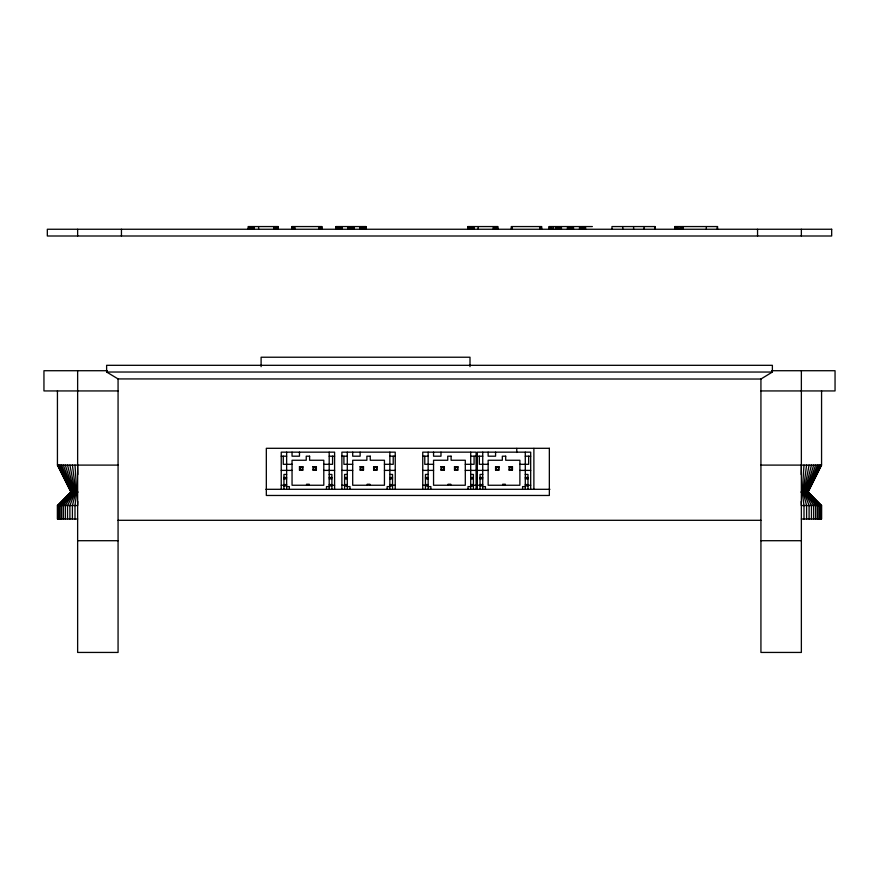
<?xml version="1.0" encoding="UTF-8"?>
<svg xmlns="http://www.w3.org/2000/svg" width="879" height="879" viewBox="0 0 879 879"><rect width="100%" height="100%" fill="white"/><g stroke="black" fill="none" stroke-linecap="round" stroke-linejoin="round"><path stroke-width="1.32" d="M801.208 474.539L801.362 465.101M77.77 501.491L77.638 505.535L57.432 505.535L57.432 519.017L77.638 519.017M803.999 465.101L802.23 492.064L803.999 505.535L803.999 519.017M806.592 465.101L803.098 492.064L806.592 505.535L806.592 519.017M809.098 465.101L803.922 492.064L809.098 505.535L809.098 519.017M811.46 465.101L804.714 492.064L811.46 505.535L811.46 519.017M813.668 465.101L805.439 492.064L813.668 505.535L813.668 519.017M815.657 465.101L806.098 492.064L815.657 505.535L815.657 519.017M817.393 465.101L806.68 492.064L817.393 505.535L817.393 519.017M818.865 465.101L807.164 492.064L818.865 505.535L818.865 519.017M820.03 465.101L807.559 492.064L820.03 505.535L820.03 519.017M820.887 465.101L807.834 492.064L820.887 505.535L820.887 519.017M821.404 465.101L808.01 492.064L821.404 505.535L821.404 519.017M800.912 492.064L808.065 492.064L821.568 465.101L821.568 390.935M299.475 470.056L300.157 469.375L302.859 470.056L302.859 466.672L299.475 466.672L299.475 470.056L302.859 470.056M302.178 469.375L302.859 466.672M312.99 470.056L313.66 469.375L316.363 470.056L316.363 466.672L312.99 466.672L312.99 470.056L316.363 470.056M315.693 469.375L316.363 466.672M360.126 470.056L360.797 469.375L363.499 470.056L363.499 466.672L360.126 466.672L360.126 470.056L363.499 470.056M362.829 469.375L363.499 466.672M373.63 470.056L374.311 469.375L377.014 470.056L377.014 466.672L373.63 466.672L373.63 470.056L377.014 470.056M376.333 469.375L377.014 466.672M440.983 470.056L441.665 469.375L444.367 470.056L444.367 466.672L440.983 466.672L440.983 470.056L444.367 470.056M443.686 469.375L444.367 466.672M454.498 470.056L455.168 469.375L457.871 470.056L457.871 466.672L454.498 466.672L454.498 470.056L457.871 470.056M457.201 469.375L457.871 466.672M495.569 470.056L496.239 469.375L498.942 470.056L498.942 466.672L495.569 466.672L495.569 470.056L498.942 470.056M498.272 469.375L498.942 466.672M509.073 470.056L509.754 469.375L512.457 470.056L512.457 466.672L509.073 466.672L509.073 470.056L512.457 470.056M511.776 469.375L512.457 466.672M57.432 505.535L70.935 492.064L78.088 492.064M772.377 372.048L760.895 379.036L118.072 378.926L106.623 372.026L106.623 365.312L772.377 365.312L772.377 372.048L106.623 372.026M592.358 226.562L549.056 226.562L549.056 229.254M107.293 370.718L43.95 370.718L43.95 390.935L118.072 390.935M771.707 370.718L835.05 370.718L835.05 390.935L760.928 390.935M281.236 456.201L286.642 456.201M329.196 456.201L334.602 456.201M341.887 456.201L347.293 456.201M389.847 456.201L395.242 456.201M422.744 456.201L428.15 456.201M470.704 456.201L476.11 456.201M477.33 456.201L482.736 456.201M525.29 456.201L530.685 456.201M292.048 464.31L283.269 464.31L283.269 456.201M323.791 464.31L332.57 464.31L332.57 456.201M352.699 464.31L343.909 464.31L343.909 456.201M384.442 464.31L393.221 464.31L393.221 456.201M433.556 464.31L424.777 464.31L424.777 456.201M465.299 464.31L474.078 464.31L474.078 456.201M488.142 464.31L479.352 464.31L479.352 456.201M519.885 464.31L528.664 464.31L528.664 456.201M57.432 390.935L57.432 465.101L118.072 465.101M760.928 465.101L821.568 465.101M299.475 466.672L302.178 467.353M312.99 466.672L315.693 467.353M360.126 466.672L362.829 467.353M373.63 466.672L376.333 467.353M440.983 466.672L443.686 467.353M454.498 466.672L457.201 467.353M495.569 466.672L498.272 467.353M509.073 466.672L511.776 467.353M281.236 470.386L292.048 470.386M323.791 470.386L334.602 470.386M341.887 470.386L352.699 470.386M384.442 470.386L395.242 470.386M422.744 470.386L433.556 470.386M465.299 470.386L476.11 470.386M477.33 470.386L488.142 470.386M519.885 470.386L530.685 470.386M286.642 474.44L283.939 474.44L283.939 489.306M329.196 474.44L331.899 474.44L331.899 489.306M347.293 474.44L344.59 474.44L344.59 489.306M389.847 474.44L392.539 474.44L392.539 489.306M428.15 474.44L425.447 474.44L425.447 489.306M470.704 474.44L473.407 474.44L473.407 489.306M482.736 474.44L480.033 474.44L480.033 489.306M525.29 474.44L527.993 474.44L527.993 489.306M283.939 477.484L286.642 477.484M329.196 477.484L331.899 477.484M344.59 477.484L347.293 477.484M389.847 477.484L392.539 477.484M425.447 477.484L428.15 477.484M470.704 477.484L473.407 477.484M480.033 477.484L482.736 477.484M525.29 477.484L527.993 477.484M283.939 478.835L286.642 478.835M329.196 478.835L331.899 478.835M344.59 478.835L347.293 478.835M389.847 478.835L392.539 478.835M425.447 478.835L428.15 478.835M470.704 478.835L473.407 478.835M480.033 478.835L482.736 478.835M525.29 478.835L527.993 478.835M283.939 484.571L286.642 484.571M329.196 484.571L331.899 484.571M344.59 484.571L347.293 484.571M389.847 484.571L392.539 484.571M425.447 484.571L428.15 484.571M470.704 484.571L473.407 484.571M480.033 484.571L482.736 484.571M525.29 484.571L527.993 484.571M281.236 485.252L283.939 485.252M331.899 485.252L334.602 485.252M341.887 485.252L344.59 485.252M392.539 485.252L395.242 485.252M422.744 485.252L425.447 485.252M473.407 485.252L476.11 485.252M477.33 485.252L480.033 485.252M527.993 485.252L530.685 485.252M283.939 485.922L286.642 485.922M329.196 485.922L331.899 485.922M344.59 485.922L347.293 485.922M389.847 485.922L392.539 485.922M425.447 485.922L428.15 485.922M470.704 485.922L473.407 485.922M480.033 485.922L482.736 485.922M525.29 485.922L527.993 485.922M286.642 486.603L289.345 486.603L289.345 489.306M329.196 486.603L326.494 486.603L326.494 489.306M347.293 486.603L349.996 486.603L349.996 489.306M389.847 486.603L387.145 486.603L387.145 489.306M428.15 486.603L430.853 486.603L430.853 489.306M470.704 486.603L468.002 486.603L468.002 489.306M482.736 486.603L485.439 486.603L485.439 489.306M525.29 486.603L522.587 486.603L522.587 489.306M265.897 489.306L549.924 489.306M801.362 519.017L821.568 519.017L821.568 505.535L801.362 505.535L801.23 501.491M118.072 520.302L760.928 520.302M77.638 540.706L118.072 540.706M760.928 540.706L801.362 540.706M808.065 492.064L821.568 505.535M57.432 465.101L70.935 492.064M57.596 465.101L70.99 492.064L57.596 505.535L57.596 519.017M58.113 465.101L71.166 492.064L58.113 505.535L58.113 519.017M58.97 465.101L71.441 492.064L58.97 505.535L58.97 519.017M60.135 465.101L71.836 492.064L60.135 505.535L60.135 519.017M61.607 465.101L72.32 492.064L61.607 505.535L61.607 519.017M63.343 465.101L72.902 492.064L63.343 505.535L63.343 519.017M65.332 465.101L73.561 492.064L65.332 505.535L65.332 519.017M67.54 465.101L74.286 492.064L67.54 505.535L67.54 519.017M69.902 465.101L75.078 492.064L69.902 505.535L69.902 519.017M72.408 465.101L75.902 492.064L72.408 505.535L72.408 519.017M75.001 465.101L76.77 492.064L75.001 505.535L75.001 519.017M77.638 465.101L77.791 474.539M801.362 229.254L801.362 236.001M801.362 370.718L801.362 652.438L760.928 652.438L760.928 378.805M757.555 229.254L757.555 236.001M717.594 229.254L717.594 226.562L674.698 226.562L674.698 229.254M717.286 226.562L717.286 229.254M706.342 226.562L706.342 229.254M683.313 226.562L683.313 229.254M682.994 226.562L682.994 229.254M682.027 226.562L682.027 229.254M680.61 226.562L680.61 229.254M678.951 226.562L678.951 229.254M677.313 226.562L677.313 229.254M675.94 226.562L675.94 229.254M675.006 226.562L675.006 229.254M655.075 229.254L655.075 226.562L611.971 226.562L611.971 229.254M654.767 226.562L654.767 229.254M644.054 226.562L644.054 229.254M633.594 226.562L633.594 229.254M622.782 226.562L622.782 229.254M585.557 226.562L585.557 229.254M585.326 226.562L585.326 229.254M584.667 226.562L584.667 229.254M583.7 226.562L583.7 229.254M582.568 226.562L582.568 229.254M581.415 226.562L581.415 229.254M580.426 226.562L580.426 229.254M579.744 226.562L579.744 229.254M579.514 226.562L579.514 229.254M573.482 226.562L573.482 229.254M573.262 226.562L573.262 229.254M572.603 226.562L572.603 229.254M571.636 226.562L571.636 229.254M570.504 226.562L570.504 229.254M569.328 226.562L569.328 229.254M568.339 226.562L568.339 229.254M567.669 226.562L567.669 229.254M567.449 226.562L567.449 229.254M561.417 226.562L561.417 229.254M561.198 226.562L561.198 229.254M560.549 226.562L560.549 229.254M559.582 226.562L559.582 229.254M558.44 226.562L558.44 229.254M557.286 226.562L557.286 229.254M556.319 226.562L556.319 229.254M555.671 226.562L555.671 229.254M555.451 226.562L555.451 229.254M553.309 226.562L553.309 229.254M551.671 226.562L551.671 229.254M550.298 226.562L550.298 229.254M549.353 226.562L549.364 229.254M541.651 229.254L541.651 226.562L511.336 226.562L511.336 229.254M541.431 226.562L541.431 229.254M541.2 226.562L541.2 229.254M540.761 226.562L540.761 229.254M539.794 226.562L539.794 229.254M533.883 448.389L533.883 489.306M530.685 489.306L530.685 452.158L477.33 452.158L477.33 489.306M525.29 452.158L525.29 489.306M516.764 448.389L516.764 452.487M511.985 226.562L511.985 229.254M511.556 226.562L511.556 229.254M509.754 467.353L509.754 469.375M505.359 485.252L505.359 484.241L502.656 484.241L502.656 485.252M497.811 229.254L497.811 226.562L467.793 226.562L467.793 229.254M497.58 226.562L497.58 229.254M497.151 226.562L497.162 229.254M496.888 226.562L496.888 229.254M496.239 467.353L496.239 469.375M495.899 226.562L495.899 229.254M495.569 452.158L495.569 456.201L488.142 456.201L488.142 452.158M494.789 226.562L494.789 229.254M493.229 226.562L493.229 229.254M482.736 452.158L482.736 489.306M478.132 226.562L478.132 229.254M476.11 489.306L476.11 452.158L422.744 452.158L422.744 489.306M473.825 226.562L473.825 229.254M473.594 226.562L473.594 229.254M472.913 226.562L472.913 229.254M471.924 226.562L471.924 229.254M470.77 226.562L470.77 229.254M470.704 452.158L470.704 489.306M470.001 366.664L470.001 357.226L261.107 357.226L261.107 366.664M469.617 226.562L469.617 229.254M468.661 226.562L468.661 229.254M468.002 226.562L468.002 229.254M455.168 467.353L455.168 469.375M450.784 485.252L450.784 484.241L448.081 484.241L448.081 485.252M441.665 467.353L441.665 469.375M440.983 452.158L440.983 456.201L433.556 456.201L433.556 452.158M428.15 452.158L428.15 489.306M395.242 489.306L395.242 452.158L341.887 452.158L341.887 489.306M389.847 452.158L389.847 489.306M374.311 467.353L374.311 469.375M369.916 485.252L369.916 484.241L367.213 484.241L367.213 485.252M366.027 229.254L366.027 226.562L335.932 226.562L335.932 229.254M365.807 226.562L365.807 229.254M365.148 226.562L365.148 229.254M364.181 226.562L364.181 229.254M363.049 226.562L363.049 229.254M361.895 226.562L361.895 229.254M360.906 226.562L360.906 229.254M360.797 467.353L360.797 469.375M360.225 226.562L360.225 229.254M359.994 226.562L359.994 229.254M360.126 452.158L360.126 456.201L352.699 456.201L352.699 452.158M353.962 226.562L353.962 229.254M353.743 226.562L353.743 229.254M353.072 226.562L353.072 229.254M352.105 226.562L352.105 229.254M350.985 226.562L350.985 229.254M349.798 226.562L349.798 229.254M348.82 226.562L348.82 229.254M348.15 226.562L348.15 229.254M347.93 226.562L347.93 229.254M347.293 452.158L347.293 489.306M341.898 226.562L341.898 229.254M341.678 226.562L341.678 229.254M341.03 226.562L341.03 229.254M340.063 226.562L340.063 229.254M338.92 226.562L338.92 229.254M337.767 226.562L337.767 229.254M336.8 226.562L336.8 229.254M336.152 226.562L336.152 229.254M334.602 489.306L334.602 452.158L281.236 452.158L281.236 489.306M329.196 452.158L329.196 489.306M321.912 229.254L321.912 226.562L291.883 226.562L291.883 229.254M321.692 226.562L321.692 229.254M321.044 226.562L321.044 229.254M320.077 226.562L320.077 229.254M318.934 226.562L318.934 229.254M313.66 467.353L313.66 469.375M309.276 485.252L309.276 484.241L306.573 484.241L306.573 485.252M300.157 467.353L300.157 469.375M299.475 452.158L299.475 456.201L292.048 456.201L292.048 452.158M294.872 226.562L294.872 229.254M293.718 226.562L293.718 229.254M292.762 226.562L292.762 229.254M292.246 226.562L292.246 229.254M292.026 226.562L292.103 229.254M286.642 452.158L286.642 489.306M278.291 229.254L278.291 226.562L248.263 226.562L248.263 229.254M278.061 226.562L278.061 229.254M277.368 226.562L277.368 229.254M276.38 226.562L276.38 229.254M275.27 226.562L275.27 229.254M273.699 226.562L273.699 229.254M258.613 226.562L258.613 229.254M254.306 226.562L254.306 229.254M254.075 226.562L254.075 229.254M253.394 226.562L253.394 229.254M252.405 226.562L252.405 229.254M251.251 226.562L251.251 229.254M250.097 226.562L250.097 229.254M249.142 226.562L249.142 229.254M248.482 226.562L248.482 229.254M121.445 229.254L121.445 236.001M118.072 378.805L118.072 652.438L77.638 652.438L77.638 370.718M77.638 229.254L77.638 236.001M831.677 229.254L47.323 229.254L47.323 236.001L831.677 236.001L831.677 229.254M549.342 448.301L266.326 448.301L266.326 495.47L549.342 495.47L549.342 448.301M309.606 456.201L306.233 456.201L306.233 460.255L292.048 460.255L292.048 485.252L323.791 485.252L323.791 460.255L309.606 460.255L309.606 456.201M370.257 456.201L366.873 456.201L366.873 460.255L352.699 460.255L352.699 485.252L384.442 485.252L384.442 460.255L370.257 460.255L370.257 456.201M451.114 456.201L447.741 456.201L447.741 460.255L433.556 460.255L433.556 485.252L465.299 485.252L465.299 460.255L451.114 460.255L451.114 456.201M505.7 456.201L502.327 456.201L502.327 460.255L488.142 460.255L488.142 485.252L519.885 485.252L519.885 460.255L505.7 460.255L505.7 456.201"/></g></svg>
